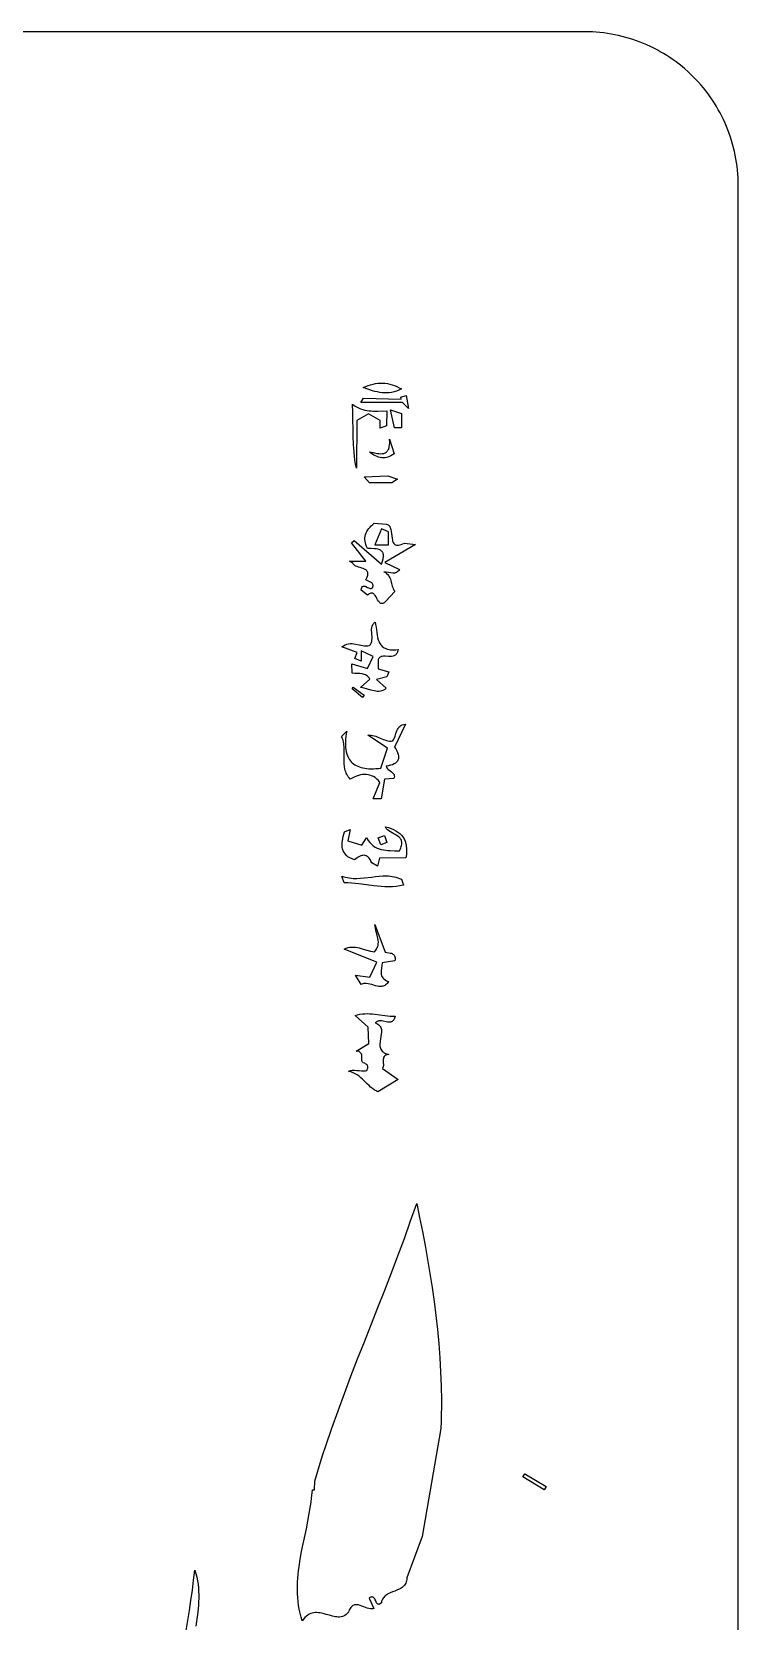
# Model space of a CAD drawing. Header units: metres. Extents: x 0 to 50, y 0 to 50.
# Drawn here: x 36.19 to 50, y 18.92 to 50 of the extents above; entities that cross this region are included whole.
import ezdxf

# ---------------------------------------------------------------- set-up
doc = ezdxf.new("R2010")
doc.units = ezdxf.units.M

msp = doc.modelspace()

# ---------------------------------------------------------------- linework, layer by layer
for points in [[(50, 3), (50, 47), (50, 47), (49.999076, 47.074492), (49.996313, 47.148761), (49.991723, 47.222779), (49.98532, 47.296513), (49.977116, 47.369934), (49.967123, 47.443009), (49.955354, 47.51571), (49.941823, 47.588004), (49.926542, 47.659861), (49.909523, 47.731251), (49.89078, 47.802143), (49.870324, 47.872505), (49.84817, 47.942308), (49.824329, 48.01152), (49.798814, 48.080111), (49.771639, 48.14805), (49.742815, 48.215307), (49.712355, 48.281849), (49.680273, 48.347648), (49.64658, 48.412671), (49.611291, 48.476889), (49.574416, 48.540271), (49.53597, 48.602785), (49.495965, 48.664402), (49.454413, 48.725089), (49.411328, 48.784818), (49.366721, 48.843556), (49.320606, 48.901274), (49.272996, 48.957939), (49.223903, 49.013523), (49.173341, 49.067994), (49.12132, 49.12132), (49.12132, 49.12132), (49.067994, 49.173341), (49.013523, 49.223903), (48.957939, 49.272996), (48.901274, 49.320606), (48.843556, 49.366721), (48.784818, 49.411328), (48.725089, 49.454413), (48.664402, 49.495965), (48.602785, 49.53597), (48.540271, 49.574416), (48.476889, 49.611291), (48.412671, 49.64658), (48.347648, 49.680273), (48.281849, 49.712355), (48.215307, 49.742815), (48.14805, 49.771639), (48.080111, 49.798814), (48.01152, 49.824329), (47.942308, 49.84817), (47.872505, 49.870324), (47.802143, 49.89078), (47.731251, 49.909523), (47.659861, 49.926542), (47.588004, 49.941823), (47.51571, 49.955354), (47.443009, 49.967123), (47.369934, 49.977116), (47.296513, 49.98532), (47.222779, 49.991723), (47.148761, 49.996313), (47.074492, 49.999076), (47, 50), (3, 50)], [(43.41425, 43.015298), (43.41425, 43.015298), (43.366243, 42.991773), (43.318497, 42.97294), (43.270996, 42.958519), (43.223725, 42.948231), (43.176668, 42.941794), (43.129809, 42.93893), (43.083134, 42.939358), (43.036626, 42.942798), (42.990269, 42.94897), (42.944049, 42.957594), (42.89795, 42.968391), (42.851956, 42.98108), (42.760221, 43.011014), (42.66872, 43.045157), (42.66872, 43.045157), (42.716579, 43.06602), (42.764277, 43.083996), (42.811814, 43.099056), (42.859186, 43.111168), (42.906393, 43.120301), (42.953433, 43.126425), (43.000303, 43.129507), (43.047003, 43.129517), (43.093531, 43.126425), (43.139884, 43.120199), (43.186061, 43.110808), (43.232061, 43.098221), (43.277882, 43.082408), (43.323521, 43.063337), (43.368977, 43.040977), (43.41425, 43.015298)], [(42.460802, 42.7166), (42.460802, 42.7166), (42.498756, 42.688683), (42.537448, 42.664873), (42.576835, 42.644854), (42.616873, 42.628312), (42.657519, 42.61493), (42.698728, 42.604395), (42.740456, 42.596389), (42.782659, 42.590598), (42.825294, 42.586707), (42.868317, 42.5844), (42.955349, 42.583278), (43.132131, 42.586172), (43.121282, 42.292706), (42.999554, 42.246553), (42.999554, 42.399243), (42.770763, 42.528017), (42.541564, 42.397142), (42.53575, 41.468266), (42.53575, 41.468266), (42.520021, 41.545183), (42.507001, 41.622283), (42.496424, 41.699558), (42.488026, 41.777), (42.481543, 41.854602), (42.476709, 41.932356), (42.470929, 42.088291), (42.468567, 42.244743), (42.467505, 42.401653), (42.465623, 42.558959), (42.460802, 42.7166)], [(43.553429, 42.63632), (43.438211, 42.751489), (42.62297, 42.751489), (42.67405, 42.836584), (43.41292, 42.816903), (43.40651, 42.858257), (43.505497, 42.886526), (43.553429, 42.63632)], [(43.202976, 42.606288), (43.413381, 42.5388), (43.413381, 42.255111), (43.276977, 42.255111), (43.202976, 42.606288)], [(43.184071, 42.032614), (43.27004, 41.746216), (43.27004, 41.746216), (43.240265, 41.725633), (43.210353, 41.708256), (43.180321, 41.694063), (43.150189, 41.683031), (43.119976, 41.675136), (43.089699, 41.670354), (43.059377, 41.668664), (43.029029, 41.67004), (42.998673, 41.67446), (42.968328, 41.681901), (42.938013, 41.692339), (42.907745, 41.705751), (42.877544, 41.722114), (42.847428, 41.741405), (42.817416, 41.7636), (42.787525, 41.788675), (42.787525, 41.788675), (42.864597, 41.770973), (42.939277, 41.756051), (42.974866, 41.75135), (43.008833, 41.749404), (43.040835, 41.750901), (43.07053, 41.756528), (43.097578, 41.76697), (43.110002, 41.774212), (43.121637, 41.782916), (43.132438, 41.793167), (43.142364, 41.805051), (43.151371, 41.818654), (43.159418, 41.834063), (43.166461, 41.851362), (43.172457, 41.870638), (43.177365, 41.891977), (43.181141, 41.915464), (43.185126, 41.969227), (43.184071, 42.032614)], [(43.148447, 41.319636), (43.33599, 41.25215), (43.227159, 41.179627), (42.793231, 41.179627), (42.686448, 41.300137), (43.148447, 41.319636)], [(43.687954, 39.973995), (43.088272, 39.620846), (43.376468, 39.486263), (43.376468, 39.486263), (43.363766, 39.466252), (43.349806, 39.450069), (43.334675, 39.437381), (43.318458, 39.427855), (43.301242, 39.421158), (43.283113, 39.416959), (43.264158, 39.414923), (43.244463, 39.41472), (43.203197, 39.418479), (43.160005, 39.425573), (43.115578, 39.433343), (43.070605, 39.439127), (43.070605, 39.439127), (43.100406, 39.424639), (43.125545, 39.407617), (43.146552, 39.388335), (43.163957, 39.367064), (43.17829, 39.344076), (43.190082, 39.319645), (43.199861, 39.294042), (43.20816, 39.267538), (43.222432, 39.212922), (43.237138, 39.157974), (43.245979, 39.131056), (43.256519, 39.104871), (43.269287, 39.079693), (43.284815, 39.055793), (43.109286, 38.863736), (43.109286, 38.863736), (43.092419, 38.847959), (43.076716, 38.835923), (43.062099, 38.827379), (43.048486, 38.822078), (43.035799, 38.819773), (43.023957, 38.820216), (43.012881, 38.823158), (43.00249, 38.828352), (42.992706, 38.835548), (42.983448, 38.844499), (42.966191, 38.866672), (42.950081, 38.892886), (42.934479, 38.921156), (42.918747, 38.949495), (42.902246, 38.975918), (42.884338, 38.998441), (42.874657, 39.007618), (42.864385, 39.015076), (42.853441, 39.020566), (42.841747, 39.023839), (42.829221, 39.024648), (42.815786, 39.022745), (42.80136, 39.01788), (42.785863, 39.009807), (42.769217, 38.998276), (42.751341, 38.98304), (42.626154, 39.08162), (42.626154, 39.08162), (42.633218, 39.112357), (42.641988, 39.134877), (42.652301, 39.150143), (42.663994, 39.159117), (42.676903, 39.162764), (42.690867, 39.162046), (42.705721, 39.157927), (42.721302, 39.151369), (42.753996, 39.134794), (42.770782, 39.126702), (42.787643, 39.120026), (42.804417, 39.115727), (42.82094, 39.11477), (42.837049, 39.118118), (42.852582, 39.126734), (42.852582, 39.126734), (42.859059, 39.147496), (42.861925, 39.165581), (42.861529, 39.181252), (42.858223, 39.194768), (42.852358, 39.20639), (42.844283, 39.216378), (42.834349, 39.224995), (42.822908, 39.2325), (42.796905, 39.245219), (42.769079, 39.256621), (42.742234, 39.268793), (42.730056, 39.275819), (42.719176, 39.28382), (42.719176, 39.28382), (42.732274, 39.309798), (42.742493, 39.333617), (42.749987, 39.355392), (42.754905, 39.375237), (42.757402, 39.393265), (42.757627, 39.40959), (42.755735, 39.424326), (42.751875, 39.437586), (42.746202, 39.449485), (42.738865, 39.460136), (42.730018, 39.469653), (42.719813, 39.47815), (42.695934, 39.492538), (42.668444, 39.50421), (42.638559, 39.514077), (42.607495, 39.523048), (42.576468, 39.532035), (42.546693, 39.541946), (42.519387, 39.553693), (42.495765, 39.568185), (42.485715, 39.576745), (42.477043, 39.586333), (42.469899, 39.597062), (42.464437, 39.609047), (42.402675, 39.64913), (42.720794, 39.64913), (42.440604, 40.00491), (42.489471, 40.052127), (43.027041, 39.59246), (43.027041, 39.59246), (43.04669, 39.648544), (43.05891, 39.697171), (43.064239, 39.738884), (43.064488, 39.757317), (43.063217, 39.774224), (43.060493, 39.789674), (43.056384, 39.803733), (43.050956, 39.81647), (43.044278, 39.827953), (43.036417, 39.838249), (43.027439, 39.847425), (43.006407, 39.862693), (42.981719, 39.874297), (42.953917, 39.882779), (42.923538, 39.888682), (42.891123, 39.892546), (42.822339, 39.89633), (42.75188, 39.898466), (42.75188, 39.898466), (42.73355, 39.93578), (42.719434, 39.972069), (42.709388, 40.007368), (42.703268, 40.041711), (42.70093, 40.075132), (42.702228, 40.107664), (42.707018, 40.139344), (42.715156, 40.170204), (42.726496, 40.200279), (42.740896, 40.229602), (42.758209, 40.25821), (42.778293, 40.286134), (42.801001, 40.31341), (42.826189, 40.340072), (42.853713, 40.366155), (42.883429, 40.391691), (43.12392, 40.37326), (43.12392, 40.37326), (43.141389, 40.367595), (43.156528, 40.359429), (43.169529, 40.348973), (43.180584, 40.336439), (43.189883, 40.322038), (43.197617, 40.305982), (43.203979, 40.288484), (43.209159, 40.269754), (43.216738, 40.229445), (43.221885, 40.186751), (43.231004, 40.100979), (43.238035, 40.061287), (43.242838, 40.042981), (43.248754, 40.025983), (43.255975, 40.010506), (43.264691, 39.99676), (43.275095, 39.984958), (43.287377, 39.975311), (43.301728, 39.968031), (43.31834, 39.96333), (43.337404, 39.961419), (43.359111, 39.962509), (43.383653, 39.966814), (43.41122, 39.974543), (43.442005, 39.98591), (43.476198, 40.001125), (43.687954, 39.973995)], [(43.023188, 40.279292), (42.895824, 39.96626), (43.165085, 39.96626), (43.165085, 40.220194), (43.023188, 40.279292)], [(42.901899, 38.458338), (42.901899, 38.458338), (42.911273, 38.408487), (42.918846, 38.357687), (42.932256, 38.255913), (42.93993, 38.206275), (42.949473, 38.158361), (42.961803, 38.112838), (42.977839, 38.070375), (42.987533, 38.0505), (42.998498, 38.031641), (43.010847, 38.01388), (43.024697, 37.997302), (43.040162, 37.98199), (43.057356, 37.968027), (43.076394, 37.955498), (43.097391, 37.944485), (43.120462, 37.935072), (43.145721, 37.927343), (43.173283, 37.921381), (43.203264, 37.91727), (43.235776, 37.915093), (43.270936, 37.914934), (43.308858, 37.916875), (43.349657, 37.921002), (43.349657, 37.921002), (43.345425, 37.897266), (43.339725, 37.876416), (43.332652, 37.858274), (43.324303, 37.842661), (43.314771, 37.829398), (43.304151, 37.818308), (43.292538, 37.80921), (43.280028, 37.801927), (43.266714, 37.796279), (43.252692, 37.792089), (43.222904, 37.787365), (43.191422, 37.786324), (43.159005, 37.787539), (43.094403, 37.791015), (43.063736, 37.790418), (43.035171, 37.786358), (43.021913, 37.782583), (43.009466, 37.777406), (42.997923, 37.770649), (42.98738, 37.762133), (42.977932, 37.751679), (42.969674, 37.739109), (42.962699, 37.724243), (42.957105, 37.706904), (42.958152, 37.542529), (43.169564, 37.487402), (43.130909, 37.385539), (42.925747, 37.332042), (43.11969, 37.162546), (43.11969, 37.162546), (43.091692, 37.140054), (43.063039, 37.123218), (43.033774, 37.111497), (43.003942, 37.10435), (42.973587, 37.101238), (42.942755, 37.101618), (42.911489, 37.104951), (42.879833, 37.110695), (42.815534, 37.127255), (42.750213, 37.146973), (42.684227, 37.165522), (42.651095, 37.173006), (42.617931, 37.178577), (42.798957, 37.341965), (42.798957, 37.341965), (42.78359, 37.365251), (42.766937, 37.38498), (42.749096, 37.401456), (42.730165, 37.414983), (42.710239, 37.425866), (42.689416, 37.434409), (42.667793, 37.440916), (42.645467, 37.445693), (42.599095, 37.451269), (42.551075, 37.453572), (42.502184, 37.455036), (42.453198, 37.458097), (42.442842, 37.639805), (42.754809, 37.549955), (42.864318, 37.781785), (42.627109, 37.892572), (42.627109, 37.696428), (42.504509, 37.742911), (42.550747, 37.864758), (42.252248, 37.970396), (42.252248, 37.970396), (42.284338, 37.995402), (42.31691, 38.013752), (42.349904, 38.026205), (42.383258, 38.033521), (42.41691, 38.036456), (42.450799, 38.03577), (42.484862, 38.032222), (42.519038, 38.026569), (42.587483, 38.011984), (42.65564, 37.998084), (42.689456, 37.993288), (42.723015, 37.990938), (42.756255, 37.991793), (42.789115, 37.996612), (42.789115, 37.996612), (42.800413, 38.008708), (42.810053, 38.021263), (42.824822, 38.047627), (42.834348, 38.075457), (42.839556, 38.104506), (42.84137, 38.134528), (42.840716, 38.165275), (42.835702, 38.227958), (42.833192, 38.259401), (42.831913, 38.290581), (42.832791, 38.321253), (42.83675, 38.351168), (42.844715, 38.380082), (42.857612, 38.407746), (42.866199, 38.421032), (42.876365, 38.433913), (42.888226, 38.446359), (42.901899, 38.458338)], [(42.651094, 36.981223), (42.448846, 37.152197), (42.47183, 37.182012), (42.689022, 37.031358), (42.651094, 36.981223)], [(43.497639, 36.463804), (43.282679, 36.014958), (43.282679, 36.014958), (43.306272, 35.976082), (43.325535, 35.939195), (43.340426, 35.904311), (43.350903, 35.871442), (43.356925, 35.840603), (43.358449, 35.811806), (43.355435, 35.785065), (43.34784, 35.760393), (43.335623, 35.737804), (43.318742, 35.71731), (43.297154, 35.698926), (43.270819, 35.682664), (43.239695, 35.668539), (43.203739, 35.656562), (43.16291, 35.646748), (43.117167, 35.63911), (43.117167, 35.63911), (43.121771, 35.621031), (43.130057, 35.604915), (43.141366, 35.590426), (43.155042, 35.577226), (43.186865, 35.553351), (43.220268, 35.530595), (43.23592, 35.518796), (43.249996, 35.506266), (43.261839, 35.49267), (43.270791, 35.477671), (43.276195, 35.460931), (43.277395, 35.442115), (43.273734, 35.420886), (43.264553, 35.396906), (43.084948, 35.386262), (43.021934, 34.998548), (42.859364, 34.998548), (42.99392, 35.321802), (42.99392, 35.321802), (42.96355, 35.358103), (42.932254, 35.389243), (42.900055, 35.415405), (42.866976, 35.436773), (42.833039, 35.45353), (42.798269, 35.46586), (42.762688, 35.473946), (42.72632, 35.477972), (42.689187, 35.478122), (42.651313, 35.474579), (42.612721, 35.467527), (42.573433, 35.45715), (42.533474, 35.44363), (42.492866, 35.427153), (42.451632, 35.4079), (42.409795, 35.386057), (42.409795, 35.386057), (42.390531, 35.409131), (42.373501, 35.432652), (42.358572, 35.456594), (42.345611, 35.480933), (42.334486, 35.505644), (42.325063, 35.530702), (42.31721, 35.556082), (42.310794, 35.581761), (42.301741, 35.633915), (42.296844, 35.686964), (42.295038, 35.740714), (42.295262, 35.794965), (42.297551, 35.904184), (42.29749, 35.958758), (42.29521, 36.013044), (42.289648, 36.066847), (42.279741, 36.119969), (42.272827, 36.146212), (42.264428, 36.172212), (42.254412, 36.197942), (42.242646, 36.223379), (42.346519, 36.323194), (42.346519, 36.323194), (42.337031, 36.271368), (42.329547, 36.221517), (42.324063, 36.173632), (42.320573, 36.127704), (42.319073, 36.083725), (42.319559, 36.041686), (42.322025, 36.001577), (42.326468, 35.963391), (42.332883, 35.927118), (42.341264, 35.892749), (42.351608, 35.860277), (42.36391, 35.829691), (42.378165, 35.800983), (42.394368, 35.774145), (42.412516, 35.749167), (42.432602, 35.72604), (42.454623, 35.704757), (42.478575, 35.685308), (42.504451, 35.667684), (42.532249, 35.651876), (42.561962, 35.637877), (42.593587, 35.625676), (42.627119, 35.615265), (42.662554, 35.606635), (42.699886, 35.599778), (42.73911, 35.594685), (42.780224, 35.591346), (42.823221, 35.589753), (42.868097, 35.589898), (42.914848, 35.591771), (42.963469, 35.595364), (43.013955, 35.600667), (43.143515, 35.994024), (42.757674, 36.247057), (42.757674, 36.247057), (42.789644, 36.248765), (42.821036, 36.246864), (42.851933, 36.241874), (42.882417, 36.234318), (42.912571, 36.224716), (42.942477, 36.213589), (43.001877, 36.188847), (43.061276, 36.164264), (43.091182, 36.153335), (43.121335, 36.144009), (43.151818, 36.136807), (43.182714, 36.132252), (43.214105, 36.130864), (43.246074, 36.133164), (43.246074, 36.133164), (43.259835, 36.155392), (43.271512, 36.179154), (43.290627, 36.22979), (43.307438, 36.282081), (43.325966, 36.333041), (43.33713, 36.357088), (43.35023, 36.379682), (43.365769, 36.400448), (43.38425, 36.419015), (43.406175, 36.435007), (43.432046, 36.448051), (43.462367, 36.457775), (43.497639, 36.463804)], [(43.101952, 34.451606), (43.101952, 34.451606), (43.159439, 34.437912), (43.212778, 34.421241), (43.261931, 34.401542), (43.306858, 34.378763), (43.347522, 34.352852), (43.383884, 34.323756), (43.415906, 34.291423), (43.443549, 34.255803), (43.466775, 34.216842), (43.485546, 34.174489), (43.499822, 34.128692), (43.509567, 34.079398), (43.514741, 34.026557), (43.515306, 33.970115), (43.511223, 33.910022), (43.502455, 33.846224), (42.987657, 33.842351), (42.947406, 33.688126), (42.835396, 33.747491), (42.835396, 33.747491), (42.819006, 33.784043), (42.801891, 33.814958), (42.784072, 33.840513), (42.76557, 33.860982), (42.746408, 33.876641), (42.726606, 33.887764), (42.706186, 33.894628), (42.68517, 33.897507), (42.663579, 33.896677), (42.641434, 33.892413), (42.618757, 33.884991), (42.595569, 33.874685), (42.571892, 33.861772), (42.547748, 33.846526), (42.498141, 33.810137), (42.498141, 33.810137), (42.448627, 33.826843), (42.405635, 33.846682), (42.368828, 33.869482), (42.337871, 33.895072), (42.312429, 33.923281), (42.292165, 33.953937), (42.276744, 33.986871), (42.265831, 34.021909), (42.25909, 34.058881), (42.256185, 34.097616), (42.256781, 34.137943), (42.260543, 34.17969), (42.267134, 34.222685), (42.276219, 34.266759), (42.287463, 34.31174), (42.30053, 34.357455), (42.409599, 34.400243), (42.367422, 34.180079), (42.638235, 34.09558), (42.734387, 34.236038), (42.734387, 34.236038), (42.763669, 34.188326), (42.795163, 34.14718), (42.828702, 34.112104), (42.864123, 34.082605), (42.901259, 34.058188), (42.939947, 34.038359), (42.98002, 34.022623), (43.021314, 34.010486), (43.063664, 34.001453), (43.106904, 33.99503), (43.15087, 33.990722), (43.195396, 33.988036), (43.285468, 33.985547), (43.3758, 33.983609), (43.3758, 33.983609), (43.391094, 34.013402), (43.403269, 34.041206), (43.412482, 34.067122), (43.418892, 34.091251), (43.422656, 34.113693), (43.423933, 34.13455), (43.422881, 34.153923), (43.419658, 34.171913), (43.414422, 34.188621), (43.40733, 34.204149), (43.398542, 34.218597), (43.388215, 34.232066), (43.363577, 34.256473), (43.33468, 34.278178), (43.30279, 34.297991), (43.26917, 34.316719), (43.2018, 34.354158), (43.17058, 34.374485), (43.142689, 34.396963), (43.130387, 34.409262), (43.119391, 34.422401), (43.10986, 34.436482), (43.101952, 34.451606)], [(43.081181, 34.282228), (43.132133, 34.147959), (43.009878, 34.101606), (42.958076, 34.238115), (43.081181, 34.282228)], [(43.458274, 33.315215), (43.458274, 33.315215), (43.384548, 33.299449), (43.311085, 33.288814), (43.237857, 33.282743), (43.164837, 33.280671), (43.091997, 33.282032), (43.01931, 33.286258), (42.946749, 33.292785), (42.874285, 33.301045), (42.729543, 33.320503), (42.584863, 33.340104), (42.512478, 33.348542), (42.440026, 33.355317), (42.367481, 33.359863), (42.294813, 33.361615), (42.251205, 33.49231), (42.251205, 33.49231), (42.287338, 33.479479), (42.323533, 33.468935), (42.359783, 33.460519), (42.396085, 33.454072), (42.432433, 33.449437), (42.468823, 33.446455), (42.541711, 33.444818), (42.614709, 33.447896), (42.68778, 33.454422), (42.833989, 33.472755), (42.90705, 33.48203), (42.980031, 33.48969), (43.052896, 33.494468), (43.125605, 33.495098), (43.161889, 33.493463), (43.19812, 33.490315), (43.234294, 33.485498), (43.270405, 33.478853), (43.306448, 33.470221), (43.342419, 33.459445), (43.378314, 33.446366), (43.414126, 33.430826), (43.458274, 33.315215)], [(42.897174, 32.542365), (43.099163, 32.003753), (43.099163, 32.003753), (43.132884, 31.997499), (43.168368, 31.992368), (43.203302, 31.985699), (43.219841, 31.980957), (43.235376, 31.974833), (43.249618, 31.966994), (43.262279, 31.957109), (43.273069, 31.944844), (43.281699, 31.929867), (43.287881, 31.911845), (43.291326, 31.890447), (43.291745, 31.865339), (43.288848, 31.836189), (43.041352, 31.797348), (43.041352, 31.797348), (43.034015, 31.74493), (43.02502, 31.692174), (43.018394, 31.640183), (43.017227, 31.614818), (43.018162, 31.590057), (43.021702, 31.566038), (43.028351, 31.542899), (43.038612, 31.520778), (43.052987, 31.499811), (43.071982, 31.480138), (43.096098, 31.461895), (43.125839, 31.44522), (43.161708, 31.430252), (43.161708, 31.430252), (43.148338, 31.409907), (43.1345, 31.392309), (43.12022, 31.377303), (43.105524, 31.364734), (43.090437, 31.354446), (43.074984, 31.346283), (43.059191, 31.34009), (43.043084, 31.335712), (43.026686, 31.332992), (43.010025, 31.331776), (42.976011, 31.333231), (42.941244, 31.338833), (42.905928, 31.347337), (42.834461, 31.368076), (42.798714, 31.377821), (42.76323, 31.385491), (42.728212, 31.389842), (42.693861, 31.389629), (42.677, 31.387423), (42.660382, 31.383609), (42.644032, 31.378031), (42.627977, 31.370536), (42.517322, 31.555072), (42.795496, 31.514118), (42.935994, 31.810866), (42.294933, 32.064053), (42.294933, 32.064053), (42.333088, 32.081322), (42.370822, 32.093344), (42.408197, 32.100652), (42.445274, 32.10378), (42.482114, 32.103262), (42.51878, 32.099631), (42.555332, 32.093421), (42.591833, 32.085166), (42.664926, 32.064655), (42.738553, 32.042365), (42.813205, 32.022567), (42.851069, 32.014936), (42.889376, 32.009529), (42.889376, 32.009529), (42.915704, 32.040873), (42.935615, 32.07251), (42.949746, 32.104436), (42.958734, 32.136642), (42.963215, 32.169121), (42.963827, 32.201866), (42.961205, 32.23487), (42.955986, 32.268125), (42.940307, 32.335362), (42.921883, 32.403519), (42.905807, 32.472539), (42.900242, 32.507355), (42.897174, 32.542365)], [(43.291805, 30.753014), (43.291805, 30.753014), (43.286198, 30.73059), (43.279658, 30.710983), (43.272237, 30.694029), (43.263985, 30.679563), (43.254955, 30.667423), (43.245197, 30.657443), (43.234762, 30.649459), (43.223703, 30.643308), (43.212071, 30.638825), (43.199916, 30.635846), (43.174246, 30.633746), (43.147104, 30.635693), (43.118901, 30.640376), (43.060953, 30.652698), (43.03203, 30.657711), (43.00369, 30.660209), (42.976342, 30.65888), (42.963169, 30.656369), (42.950398, 30.65241), (42.938081, 30.646837), (42.926268, 30.639487), (42.915012, 30.630195), (42.904364, 30.618798), (42.904364, 30.618798), (42.931774, 30.607978), (42.955002, 30.595439), (42.974342, 30.5813), (42.990088, 30.565678), (43.002534, 30.54869), (43.011976, 30.530456), (43.018706, 30.511091), (43.02302, 30.490714), (43.025211, 30.469442), (43.025575, 30.447393), (43.021996, 30.401436), (43.014637, 30.353783), (43.005853, 30.305375), (42.997999, 30.257154), (42.993428, 30.210061), (42.99311, 30.187232), (42.994496, 30.165038), (42.99788, 30.143596), (43.003557, 30.123025), (43.011821, 30.103442), (43.022965, 30.084964), (43.037286, 30.06771), (43.055076, 30.051797), (43.07663, 30.037342), (43.102243, 30.024464), (43.132209, 30.013279), (43.166822, 30.003907), (43.166822, 30.003907), (43.135247, 29.997157), (43.110247, 29.987465), (43.091099, 29.975169), (43.077079, 29.960605), (43.067463, 29.944112), (43.061527, 29.926025), (43.058549, 29.906683), (43.057803, 29.886422), (43.060115, 29.844493), (43.062674, 29.802936), (43.062236, 29.78314), (43.059689, 29.764449), (43.054308, 29.747199), (43.04537, 29.731728), (43.349497, 29.511413), (42.956706, 29.274581), (42.956706, 29.274581), (42.917818, 29.291882), (42.881225, 29.31303), (42.846515, 29.337417), (42.813272, 29.364434), (42.781082, 29.393474), (42.749531, 29.423928), (42.68669, 29.486646), (42.654571, 29.517694), (42.621434, 29.547724), (42.586865, 29.576127), (42.55045, 29.602296), (42.511774, 29.625622), (42.470423, 29.645497), (42.425984, 29.661313), (42.378041, 29.672462), (42.378041, 29.672462), (42.397363, 29.681218), (42.417106, 29.687541), (42.437269, 29.691728), (42.457849, 29.694076), (42.500259, 29.694445), (42.544325, 29.691024), (42.590038, 29.686189), (42.637388, 29.682319), (42.686364, 29.681789), (42.711458, 29.68352), (42.736955, 29.686977), (42.736955, 29.686977), (42.748192, 29.711759), (42.755049, 29.735417), (42.756837, 29.75775), (42.755615, 29.768358), (42.752867, 29.77856), (42.748507, 29.78833), (42.742449, 29.797644), (42.734607, 29.806476), (42.724895, 29.814803), (42.713226, 29.822597), (42.699514, 29.829836), (42.665619, 29.842542), (42.665619, 29.842542), (42.655038, 29.854031), (42.647903, 29.867591), (42.643539, 29.882857), (42.641274, 29.899461), (42.640346, 29.935224), (42.639734, 29.971953), (42.637863, 29.989766), (42.634052, 30.006722), (42.627626, 30.022457), (42.617913, 30.036604), (42.604239, 30.048797), (42.585931, 30.058671), (42.562316, 30.06586), (42.532721, 30.069998), (42.777819, 30.218996), (42.765142, 30.53832), (42.508258, 30.765117), (42.508258, 30.765117), (42.555356, 30.779895), (42.602857, 30.790399), (42.650729, 30.797102), (42.698939, 30.800476), (42.747453, 30.800992), (42.79624, 30.799122), (42.845265, 30.795338), (42.894496, 30.790113), (43.092822, 30.764226), (43.142588, 30.758867), (43.192363, 30.754898), (43.242113, 30.752789), (43.291805, 30.753014)], [(43.713026, 27.088357), (43.713026, 27.088357), (43.770152, 26.814255), (43.82487, 26.540297), (43.876912, 26.266425), (43.92601, 25.992583), (43.971896, 25.718717), (44.014302, 25.444769), (44.052958, 25.170684), (44.087598, 24.896406), (44.117954, 24.621879), (44.143756, 24.347046), (44.164737, 24.071853), (44.180628, 23.796243), (44.191163, 23.52016), (44.196071, 23.243548), (44.196332, 23.105026), (44.195086, 22.966352), (44.1923, 22.827516), (44.187939, 22.688514), (43.820793, 20.580416), (43.521979, 19.767676), (43.521979, 19.767676), (43.519756, 19.738923), (43.515124, 19.712577), (43.508236, 19.688485), (43.499247, 19.666492), (43.488311, 19.646445), (43.475585, 19.62819), (43.461221, 19.611574), (43.445376, 19.596442), (43.428203, 19.582642), (43.409857, 19.57002), (43.370267, 19.547692), (43.327842, 19.528231), (43.283821, 19.510406), (43.239441, 19.492987), (43.195939, 19.474747), (43.154553, 19.454454), (43.116521, 19.430879), (43.099149, 19.417477), (43.08308, 19.402794), (43.068468, 19.386676), (43.055468, 19.368968), (43.044235, 19.349519), (43.034922, 19.328173), (43.027686, 19.304777), (43.022681, 19.279178), (43.022681, 19.279178), (42.999483, 19.261134), (42.9894, 19.255643), (42.980225, 19.25229), (42.971882, 19.250916), (42.964295, 19.251358), (42.957387, 19.253457), (42.951082, 19.25705), (42.939975, 19.268077), (42.930362, 19.283151), (42.913177, 19.320287), (42.904383, 19.339772), (42.894638, 19.358151), (42.883333, 19.374136), (42.869857, 19.386439), (42.862113, 19.390806), (42.853597, 19.39377), (42.844232, 19.395169), (42.833943, 19.394843), (42.822653, 19.392629), (42.810284, 19.388368), (42.796762, 19.381897), (42.782009, 19.373057), (42.872809, 19.167325), (42.872809, 19.167325), (42.857876, 19.163207), (42.842606, 19.16099), (42.827028, 19.160496), (42.811174, 19.161549), (42.778753, 19.16758), (42.745588, 19.177659), (42.67799, 19.20427), (42.644042, 19.217955), (42.610318, 19.229995), (42.577059, 19.238969), (42.54451, 19.243451), (42.528576, 19.243563), (42.51291, 19.242019), (42.497543, 19.23864), (42.482504, 19.233249), (42.467824, 19.225668), (42.453533, 19.215719), (42.439661, 19.203224), (42.426239, 19.188006), (42.413297, 19.169885), (42.400865, 19.148685), (42.388973, 19.124227), (42.377653, 19.096334), (42.377653, 19.096334), (42.355844, 19.070911), (42.333106, 19.05006), (42.309491, 19.033453), (42.28505, 19.020762), (42.259836, 19.011661), (42.2339, 19.005821), (42.207293, 19.002915), (42.180067, 19.002616), (42.152275, 19.004596), (42.123967, 19.008528), (42.066012, 19.020937), (42.006616, 19.037223), (41.946192, 19.054768), (41.885154, 19.07095), (41.823916, 19.083151), (41.793351, 19.08694), (41.762891, 19.088751), (41.732587, 19.088256), (41.702492, 19.085129), (41.672657, 19.079042), (41.643134, 19.069667), (41.613974, 19.056677), (41.585229, 19.039744), (41.55695, 19.018541), (41.529191, 18.992741), (41.502001, 18.962015), (41.475434, 18.926038), (41.475434, 18.926038), (41.452683, 19.002684), (41.433413, 19.079132), (41.417458, 19.15539), (41.404655, 19.231468), (41.394837, 19.307376), (41.38784, 19.383121), (41.383498, 19.458713), (41.381647, 19.534162), (41.382122, 19.609477), (41.384757, 19.684665), (41.389388, 19.759738), (41.395849, 19.834703), (41.403976, 19.909571), (41.413604, 19.984349), (41.4367, 20.133676), (41.463817, 20.282757), (41.493636, 20.431665), (41.556097, 20.729253), (41.586099, 20.87808), (41.613521, 21.027026), (41.637044, 21.176163), (41.64693, 21.250827), (41.655346, 21.325566), (41.675305, 21.489994), (41.716688, 21.489994), (41.719889, 21.661859), (41.719889, 21.661859), (41.771942, 21.835555), (41.825577, 22.008629), (41.880702, 22.181116), (41.937225, 22.353053), (42.054096, 22.695416), (42.175453, 23.036004), (42.300557, 23.375101), (42.428671, 23.712993), (42.559057, 24.049965), (42.690977, 24.386302), (42.956468, 25.058212), (43.088563, 25.394355), (43.219241, 25.731003), (43.347764, 26.068443), (43.473394, 26.406958), (43.595394, 26.746834), (43.713026, 27.088357)], [(46.203992, 21.492908), (45.791775, 21.743741), (45.827608, 21.803127), (46.242425, 21.556603), (46.203992, 21.492908)], [(39.204499, 18.739938), (39.268623, 19.131935), (39.298681, 19.328297), (39.326838, 19.524983), (39.35267, 19.722052), (39.375754, 19.919567)], [(39.375754, 19.919567), (39.375754, 19.919567), (39.396596, 19.850927), (39.413768, 19.782295), (39.427495, 19.713674), (39.438003, 19.645063), (39.445518, 19.576463), (39.450266, 19.507876), (39.452471, 19.439301), (39.452361, 19.37074), (39.450159, 19.302194), (39.446093, 19.233662), (39.433268, 19.096647), (39.415691, 18.959702), (39.395168, 18.822832)]]:
    msp.add_lwpolyline(points)

doc.saveas('drawing.dxf')
